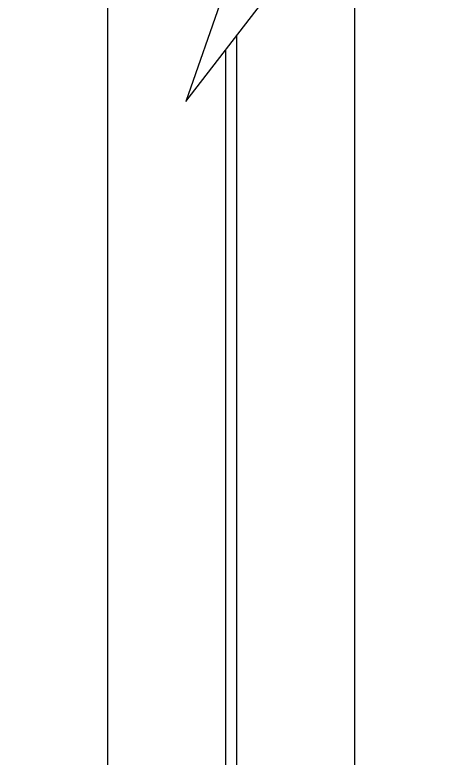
# Model space of a CAD drawing. Header units: metres. Extents: x 0 to 21025, y 0 to 14850.
# Drawn here: x 4275.3 to 4508.3, y 9390.1 to 9790.5 of the extents above; entities that cross this region are included whole.
import ezdxf

# ---------------------------------------------------------------- set-up
doc = ezdxf.new("R2010")
doc.units = ezdxf.units.M
doc.header["$LTSCALE"] = 25
doc.layers.add('GSB', color=7, linetype='Continuous')
doc.layers.add('SL1', color=8, linetype='Continuous')

# ---------------------------------------------------------------- blocks, each defined once
blk = doc.blocks.new('RUP_H')
at = {"layer": 'GSB'}
for p, q in [((-1.188, 0), (0.974, 2.804)), ((0.974, 2.804), (0, 0)), ((-4.66, 0), (-1.188, 0)), ((-0.974, -2.804), (1.188, 0)), ((0, 0), (-0.974, -2.804)), ((1.188, 0), (4.66, 0))]:
    blk.add_line(p, q, dxfattribs=at)

msp = doc.modelspace()

# ---------------------------------------------------------------- linework, layer by layer
at = {"layer": 'SL1'}
for p, q in [((4325.259, 9813.884), (4325.259, 9336.149)), ((4458.259, 9813.884), (4458.259, 9336.149)), ((4394.659, 9779.126), (4394.659, 8856.165)), ((4388.859, 9771.602), (4388.859, 8848.641))]:
    msp.add_line(p, q, dxfattribs=at)

# ---------------------------------------------------------------- block references
at = {"layer": 'GSB', "xscale": 24.99999999999972, "yscale": 24.99999999999972, "zscale": 24.99999999999972}
msp.add_blockref('RUP_H', (4391.759, 9813.884), dxfattribs=at)

doc.saveas('drawing.dxf')
